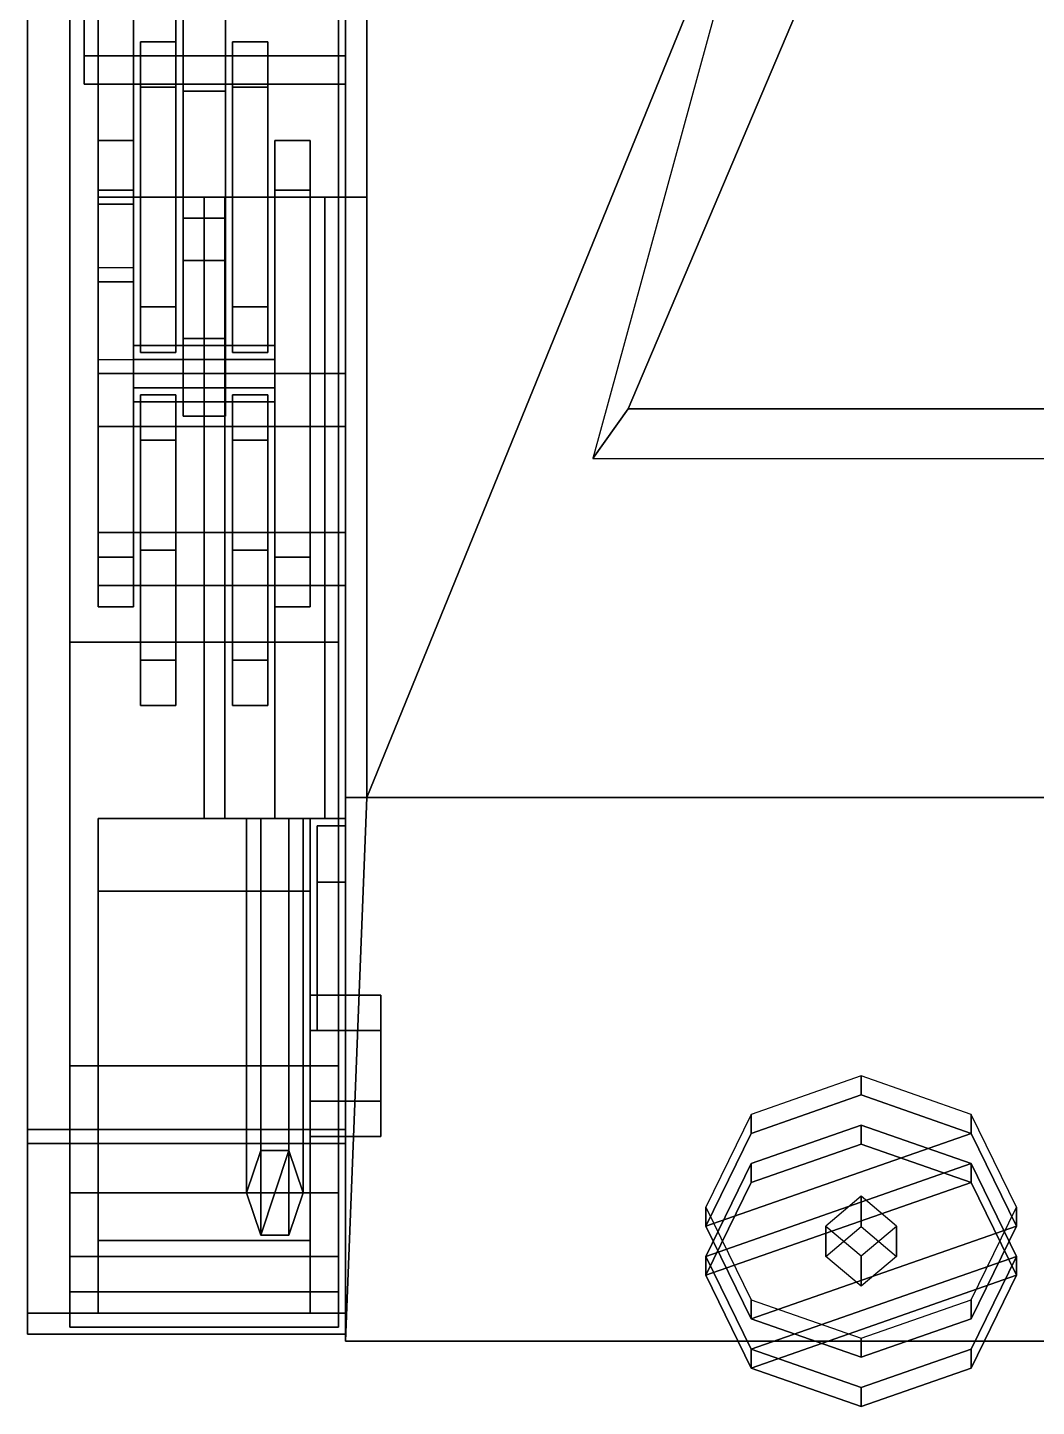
# Model space of a CAD drawing. Header units: millimetres. Extents: x -1.4 to 3, y -3 to 11.
# Drawn here: x -1.4 to 0.028, y -3.022 to -1.07 of the extents above; entities that cross this region are included whole.
import ezdxf

# ---------------------------------------------------------------- set-up
doc = ezdxf.new("R2010")
doc.units = ezdxf.units.MM
for name, color, linetype in [('bogey', 5, 'Continuous'), ('mudguards', 6, 'Continuous'), ('tracks', 3, 'Continuous'), ('wheels', 2, 'Continuous')]:
    doc.layers.add(name, color=color, linetype=linetype)

msp = doc.modelspace()

# ---------------------------------------------------------------- linework, layer by layer
for points in [[(0.95, 2.16, 0.42), (0.95, -2.16, 0.42), (-0.95, -2.16, 0.42), (-0.95, 2.16, 0.42)], [(-1.3, -0.59, 1.16), (-1.3, -1.31, 1.12), (-1.19, -1.31, 1.4), (-1.19, -0.59, 1.4)], [(-1.19, -0.59, 1.4), (-1.19, -1.31, 1.4), (-0.92, -1.31, 1.4), (-0.92, -0.59, 1.4)], [(-0.95, -0.59, 0.42), (-0.95, -2.16, 0.42), (-0.95, -2.93, 0.98), (-0.95, -0.59, 1.16)], [(-0.95, -0.59, 1.16), (-0.95, -2.93, 0.98), (-0.92, -2.16, 1.47), (-0.92, -0.59, 1.47)], [(-0.92, -0.59, 1.47), (-0.92, -2.16, 1.47), (-0.28, -0.59, 1.72)], [(-0.28, -0.59, 1.72), (-0.92, -2.16, 1.47), (0.92, -2.16, 1.47), (0.28, -0.59, 1.72)], [(-0.37, -0.84, 1.68), (-0.6, -1.68, 1.54), (-0.55, -1.61, 1.63), (-0.3, -1.02, 1.7)], [(-0.3, -1.02, 1.7), (-0.55, -1.61, 1.63), (0.55, -1.61, 1.63), (0.3, -1.02, 1.7)], [(-1.19, -1.31, 1.4), (-1.3, -1.31, 1.12), (-0.95, -1.31, 1.12), (-0.92, -1.31, 1.4)], [(-1.1207, -1.31, 1.2907), (-1.15, -1.31, 1.22), (-1.15, -2.19, 1.22), (-1.1207, -2.19, 1.2907)], [(-1.15, -1.31, 1.22), (-1.1207, -1.31, 1.1493), (-1.1207, -2.19, 1.1493), (-1.15, -2.19, 1.22)], [(-1.1207, -1.31, 1.1493), (-1.05, -1.31, 1.12), (-1.05, -2.19, 1.12), (-1.1207, -2.19, 1.1493)], [(-1.05, -1.31, 1.32), (-1.1207, -1.31, 1.2907), (-1.1207, -2.19, 1.2907), (-1.05, -2.19, 1.32)], [(-1.05, -1.31, 1.12), (-0.9793, -1.31, 1.1493), (-0.9793, -2.19, 1.1493), (-1.05, -2.19, 1.12)], [(-0.9793, -1.31, 1.2907), (-1.05, -1.31, 1.32), (-1.05, -2.19, 1.32), (-0.9793, -2.19, 1.2907)], [(-0.95, -1.31, 1.22), (-0.9793, -1.31, 1.2907), (-0.9793, -2.19, 1.2907), (-0.95, -2.19, 1.22)], [(-0.9793, -1.31, 1.1493), (-0.95, -1.31, 1.22), (-0.95, -2.19, 1.22), (-0.9793, -2.19, 1.1493)], [(-0.55, -1.61, 1.63), (-0.6, -1.68, 1.54), (0.6, -1.68, 1.54), (0.55, -1.61, 1.63)], [(-0.95, -2.93, 0.98), (-0.95, -2.16, 0.42), (0.95, -2.16, 0.42), (0.95, -2.93, 0.98)], [(-0.92, -2.16, 1.47), (-0.95, -2.93, 0.98), (0.95, -2.93, 0.98), (0.92, -2.16, 1.47)], [(-0.95, -2.19, 1.22), (-1.1207, -2.19, 1.2907), (-1.15, -2.19, 1.22), (-0.9793, -2.19, 1.1493)], [(-0.9793, -2.19, 1.1493), (-1.15, -2.19, 1.22), (-1.1207, -2.19, 1.1493), (-1.05, -2.19, 1.12)], [(-0.9793, -2.19, 1.2907), (-1.05, -2.19, 1.32), (-1.1207, -2.19, 1.2907), (-0.95, -2.19, 1.22)], [(-1.07, -2.19, 1.2546), (-1.09, -2.19, 1.22), (-1.09, -2.72, 1.22), (-1.07, -2.78, 1.2546)], [(-1.09, -2.19, 1.22), (-1.07, -2.19, 1.1854), (-1.07, -2.66, 1.1854), (-1.09, -2.72, 1.22)], [(-1.07, -2.19, 1.1854), (-1.03, -2.19, 1.1854), (-1.03, -2.66, 1.1854), (-1.07, -2.66, 1.1854)], [(-1.03, -2.19, 1.2546), (-1.07, -2.19, 1.2546), (-1.07, -2.78, 1.2546), (-1.03, -2.78, 1.2546)], [(-1.01, -2.19, 1.22), (-1.03, -2.19, 1.2546), (-1.03, -2.78, 1.2546), (-1.01, -2.72, 1.22)], [(-1.03, -2.19, 1.1854), (-1.01, -2.19, 1.22), (-1.01, -2.72, 1.22), (-1.03, -2.66, 1.1854)], [(-0.99, -2.2, 0.6), (-0.99, -2.44, 0.59), (-0.99, -2.49, 0.6766), (-0.99, -2.28, 0.77)], [(-0.95, -2.28, 0.77), (-0.95, -2.2, 0.6), (-0.99, -2.2, 0.6), (-0.99, -2.28, 0.77)], [(-0.95, -2.2, 0.6), (-0.95, -2.44, 0.59), (-0.99, -2.44, 0.59), (-0.99, -2.2, 0.6)], [(-0.95, -2.49, 0.6766), (-0.95, -2.44, 0.59), (-0.95, -2.2, 0.6), (-0.95, -2.28, 0.77)], [(-0.99, -2.28, 0.77), (-0.99, -2.49, 0.6766), (-0.95, -2.49, 0.6766), (-0.95, -2.28, 0.77)], [(-0.9, -2.49, 0.6766), (-0.9, -2.44, 0.59), (-1, -2.44, 0.59), (-1, -2.49, 0.6766)], [(-0.9, -2.44, 0.59), (-0.9, -2.49, 0.5034), (-1, -2.49, 0.5034), (-1, -2.44, 0.59)], [(-0.9, -2.64, 0.59), (-0.9, -2.44, 0.59), (-0.9, -2.49, 0.6766), (-0.9, -2.59, 0.6766)], [(-0.9, -2.59, 0.5034), (-0.9, -2.49, 0.5034), (-0.9, -2.44, 0.59), (-0.9, -2.64, 0.59)], [(-0.9, -2.59, 0.6766), (-0.9, -2.49, 0.6766), (-1, -2.49, 0.6766), (-1, -2.59, 0.6766)], [(-0.9, -2.49, 0.5034), (-0.9, -2.59, 0.5034), (-1, -2.59, 0.5034), (-1, -2.49, 0.5034)], [(-0.9, -2.64, 0.59), (-0.9, -2.59, 0.6766), (-1, -2.59, 0.6766), (-1, -2.64, 0.59)], [(-0.9, -2.59, 0.5034), (-0.9, -2.64, 0.59), (-1, -2.64, 0.59), (-1, -2.59, 0.5034)], [(-1.03, -2.66, 1.1854), (-1.07, -2.78, 1.2546), (-1.09, -2.72, 1.22), (-1.07, -2.66, 1.1854)], [(-1.01, -2.72, 1.22), (-1.03, -2.78, 1.2546), (-1.07, -2.78, 1.2546), (-1.03, -2.66, 1.1854)]]:
    msp.add_3dface(points)
at = {"layer": 'bogey'}
for points in [[(-1.18, -0.52, 0.61), (-1.18, -1.62, 0.61), (-1.18, -1.4, 0.71), (-1.18, -0.74, 0.71)], [(-1.12, -1.4, 0.71), (-1.12, -1.62, 0.61), (-1.12, -0.52, 0.61), (-1.12, -0.74, 0.71)], [(-1.12, -0.63, 0.61), (-1.12, -1.51, 0.61), (-1.18, -1.51, 0.61), (-1.18, -0.63, 0.61)], [(-1.18, -0.8, 0.71), (-1.18, -1.34, 0.71), (-1.18, -1.16, 0.8), (-1.18, -0.98, 0.8)], [(-1.12, -1.16, 0.8), (-1.12, -1.34, 0.71), (-1.12, -0.8, 0.71), (-1.12, -0.98, 0.8)], [(-1.3, -1.32, 0.41), (-1.3, -0.82, 0.41), (-1.25, -0.82, 0.41), (-1.25, -1.32, 0.41)], [(-1.3, -0.82, 0.55), (-1.3, -0.82, 0.41), (-1.3, -1.32, 0.41), (-1.3, -1.32, 0.55)], [(-1.25, -1.32, 0.55), (-1.25, -0.82, 0.55), (-1.3, -0.82, 0.55), (-1.3, -1.32, 0.55)], [(-1.25, -1.32, 0.41), (-1.25, -0.82, 0.41), (-1.25, -0.82, 0.55), (-1.25, -1.32, 0.55)], [(-1.32, -1.15, 0.51), (-1.32, -0.99, 0.51), (-1.32, -1.03, 0.4407), (-1.32, -1.11, 0.4407)], [(-1.32, -1.11, 0.5793), (-1.32, -1.03, 0.5793), (-1.32, -0.99, 0.51), (-1.32, -1.15, 0.51)], [(-1.18, -0.98, 0.8), (-1.18, -1.16, 0.8), (-1.12, -1.16, 0.8), (-1.12, -0.98, 0.8)], [(-0.95, -1.03, 0.4407), (-0.95, -1.11, 0.4407), (-1.32, -1.11, 0.4407), (-1.32, -1.03, 0.4407)], [(-0.95, -1.11, 0.5793), (-0.95, -1.03, 0.5793), (-1.32, -1.03, 0.5793), (-1.32, -1.11, 0.5793)], [(-0.95, -1.11, 0.4407), (-0.95, -1.15, 0.51), (-1.32, -1.15, 0.51), (-1.32, -1.11, 0.4407)], [(-0.95, -1.15, 0.51), (-0.95, -1.11, 0.5793), (-1.32, -1.11, 0.5793), (-1.32, -1.15, 0.51)], [(-1.18, -1.16, 0.8), (-1.18, -1.34, 0.71), (-1.12, -1.34, 0.71), (-1.12, -1.16, 0.8)], [(-1.3, -1.23, 0.27), (-1.3, -1.23, 0.22), (-1.3, -1.3, 0.17), (-1.3, -1.3, 0.32)], [(-1.25, -1.3, 0.32), (-1.25, -1.23, 0.27), (-1.3, -1.23, 0.27), (-1.3, -1.3, 0.32)], [(-1.25, -1.23, 0.27), (-1.25, -1.23, 0.22), (-1.3, -1.23, 0.22), (-1.3, -1.23, 0.27)], [(-1.3, -1.3, 0.17), (-1.3, -1.23, 0.22), (-1.25, -1.23, 0.22), (-1.25, -1.3, 0.17)], [(-1.25, -1.3, 0.17), (-1.25, -1.23, 0.22), (-1.25, -1.23, 0.27), (-1.25, -1.3, 0.32)], [(-1, -1.3, 0.32), (-1, -1.23, 0.27), (-1.05, -1.23, 0.27), (-1.05, -1.3, 0.32)], [(-1.05, -1.23, 0.27), (-1.05, -1.23, 0.22), (-1.05, -1.3, 0.17), (-1.05, -1.3, 0.32)], [(-1.05, -1.3, 0.17), (-1.05, -1.23, 0.22), (-1, -1.23, 0.22), (-1, -1.3, 0.17)], [(-1, -1.23, 0.27), (-1, -1.23, 0.22), (-1.05, -1.23, 0.22), (-1.05, -1.23, 0.27)], [(-1, -1.3, 0.17), (-1, -1.23, 0.22), (-1, -1.23, 0.27), (-1, -1.3, 0.32)], [(-1.3, -1.3, 0.32), (-1.3, -1.82, 0.32), (-1.3, -1.82, 0.32), (-1.3, -1.56, 0.42)], [(-1.25, -1.56, 0.42), (-1.25, -1.3, 0.32), (-1.3, -1.3, 0.32), (-1.3, -1.56, 0.42)], [(-1.3, -1.3, 0.32), (-1.3, -1.3, 0.17), (-1.3, -1.82, 0.17), (-1.3, -1.82, 0.32)], [(-1.3, -1.82, 0.17), (-1.3, -1.3, 0.17), (-1.25, -1.3, 0.17), (-1.25, -1.82, 0.17)], [(-1.25, -1.82, 0.32), (-1.25, -1.82, 0.32), (-1.25, -1.3, 0.32), (-1.25, -1.56, 0.42)], [(-1.25, -1.82, 0.17), (-1.25, -1.3, 0.17), (-1.25, -1.3, 0.32), (-1.25, -1.82, 0.32)], [(-1, -1.56, 0.42), (-1, -1.3, 0.32), (-1.05, -1.3, 0.32), (-1.05, -1.56, 0.42)], [(-1.05, -1.3, 0.32), (-1.05, -1.82, 0.32), (-1.05, -1.82, 0.32), (-1.05, -1.56, 0.42)], [(-1.05, -1.3, 0.32), (-1.05, -1.3, 0.17), (-1.05, -1.82, 0.17), (-1.05, -1.82, 0.32)], [(-1.05, -1.82, 0.17), (-1.05, -1.3, 0.17), (-1, -1.3, 0.17), (-1, -1.82, 0.17)], [(-1, -1.82, 0.32), (-1, -1.82, 0.32), (-1, -1.3, 0.32), (-1, -1.56, 0.42)], [(-1, -1.82, 0.17), (-1, -1.3, 0.17), (-1, -1.3, 0.32), (-1, -1.82, 0.32)], [(-1.3, -1.32, 0.41), (-1.3, -1.41, 0.36), (-1.3, -1.54, 0.41), (-1.3, -1.43, 0.51)], [(-1.25, -1.32, 0.41), (-1.25, -1.41, 0.36), (-1.3, -1.41, 0.36), (-1.3, -1.32, 0.41)], [(-1.3, -1.32, 0.41), (-1.3, -1.32, 0.41), (-1.3, -1.43, 0.51), (-1.3, -1.32, 0.55)], [(-1.3, -1.32, 0.55), (-1.3, -1.43, 0.51), (-1.25, -1.43, 0.51), (-1.25, -1.32, 0.55)], [(-1.25, -1.54, 0.41), (-1.25, -1.41, 0.36), (-1.25, -1.32, 0.41), (-1.25, -1.43, 0.51)], [(-1.25, -1.43, 0.51), (-1.25, -1.32, 0.41), (-1.25, -1.32, 0.41), (-1.25, -1.32, 0.55)], [(-1.18, -1.34, 0.71), (-1.18, -1.4, 0.71), (-1.12, -1.4, 0.71), (-1.12, -1.34, 0.71)], [(-1.18, -1.4, 0.71), (-1.18, -1.62, 0.61), (-1.12, -1.62, 0.61), (-1.12, -1.4, 0.71)], [(-1.3, -1.43, 0.51), (-1.3, -1.54, 0.41), (-1.25, -1.54, 0.41), (-1.25, -1.43, 0.51)], [(-1.05, -1.54, 0.3846), (-1.05, -1.52, 0.35), (-1.25, -1.52, 0.35), (-1.25, -1.54, 0.3846)], [(-1.05, -1.52, 0.35), (-1.05, -1.54, 0.3154), (-1.25, -1.54, 0.3154), (-1.25, -1.52, 0.35)], [(-1.12, -1.51, 0.61), (-1.12, -1.51, 0.38), (-1.18, -1.51, 0.38), (-1.18, -1.51, 0.61)], [(-1.18, -1.51, 0.38), (-1.18, -1.62, 0.38), (-1.18, -1.62, 0.61), (-1.18, -1.51, 0.61)], [(-1.12, -1.62, 0.61), (-1.12, -1.62, 0.38), (-1.12, -1.51, 0.38), (-1.12, -1.51, 0.61)], [(-1.05, -1.58, 0.3846), (-1.05, -1.54, 0.3846), (-1.25, -1.54, 0.3846), (-1.25, -1.58, 0.3846)], [(-1.05, -1.54, 0.3154), (-1.05, -1.58, 0.3154), (-1.25, -1.58, 0.3154), (-1.25, -1.54, 0.3154)], [(-1.3, -1.56, 0.42), (-1.3, -1.82, 0.32), (-1.25, -1.82, 0.32), (-1.25, -1.56, 0.42)], [(-1.05, -1.56, 0.42), (-1.05, -1.82, 0.32), (-1, -1.82, 0.32), (-1, -1.56, 0.42)], [(-1.05, -1.6, 0.35), (-1.05, -1.58, 0.3846), (-1.25, -1.58, 0.3846), (-1.25, -1.6, 0.35)], [(-1.05, -1.58, 0.3154), (-1.05, -1.6, 0.35), (-1.25, -1.6, 0.35), (-1.25, -1.58, 0.3154)], [(-1.18, -1.62, 0.61), (-1.18, -1.62, 0.38), (-1.12, -1.62, 0.38), (-1.12, -1.62, 0.61)], [(-1.3, -1.82, 0.17), (-1.3, -1.89, 0.22), (-1.3, -1.89, 0.27), (-1.3, -1.82, 0.32)], [(-1.3, -1.82, 0.32), (-1.3, -1.89, 0.27), (-1.25, -1.89, 0.27), (-1.25, -1.82, 0.32)], [(-1.25, -1.82, 0.17), (-1.25, -1.89, 0.22), (-1.3, -1.89, 0.22), (-1.3, -1.82, 0.17)], [(-1.25, -1.89, 0.27), (-1.25, -1.89, 0.22), (-1.25, -1.82, 0.17), (-1.25, -1.82, 0.32)], [(-1.05, -1.82, 0.32), (-1.05, -1.89, 0.27), (-1, -1.89, 0.27), (-1, -1.82, 0.32)], [(-1.05, -1.82, 0.17), (-1.05, -1.89, 0.22), (-1.05, -1.89, 0.27), (-1.05, -1.82, 0.32)], [(-1, -1.82, 0.17), (-1, -1.89, 0.22), (-1.05, -1.89, 0.22), (-1.05, -1.82, 0.17)], [(-1, -1.89, 0.27), (-1, -1.89, 0.22), (-1, -1.82, 0.17), (-1, -1.82, 0.32)], [(-1.3, -1.89, 0.27), (-1.3, -1.89, 0.22), (-1.25, -1.89, 0.22), (-1.25, -1.89, 0.27)], [(-1.05, -1.89, 0.27), (-1.05, -1.89, 0.22), (-1, -1.89, 0.22), (-1, -1.89, 0.27)]]:
    msp.add_3dface(points, dxfattribs=at)
at = {"layer": 'mudguards'}
for points in [[(-1.4, 2.6, 1.33), (-1.4, -2.65, 1.06), (-0.95, -2.65, 1.06), (-0.95, 2.6, 1.33)], [(-1.4, 2.48, 0.96), (-1.4, -2.65, 0.69), (-1.4, -2.65, 1.06), (-1.4, 2.6, 1.33)], [(-0.95, -2.65, 1.06), (-0.95, -2.63, 1.03), (-0.95, 2.59, 1.29), (-0.95, 2.6, 1.33)], [(-0.95, 2.59, 1.29), (-0.95, -2.63, 1.03), (-1.4, -2.63, 1.03), (-1.4, 2.59, 1.29)], [(-0.95, -2.89, 0.88), (-0.95, -2.89, 0.88), (-0.95, -2.5987, 0.739), (-0.95, -2.8356, 0.9114)], [(-0.95, -2.63, 1.03), (-0.95, -2.89, 0.88), (-1.4, -2.89, 0.88), (-1.4, -2.63, 1.03)], [(-0.95, -2.92, 0.91), (-0.95, -2.89, 0.88), (-0.95, -2.63, 1.03), (-0.95, -2.65, 1.06)], [(-1.4, -2.65, 1.06), (-1.4, -2.92, 0.91), (-0.95, -2.92, 0.91), (-0.95, -2.65, 1.06)], [(-1.4, -2.65, 0.69), (-1.4, -2.89, 0.88), (-1.4, -2.92, 0.91), (-1.4, -2.65, 1.06)], [(-1.4, -2.92, 0.91), (-1.4, -2.89, 0.88), (-0.95, -2.89, 0.88), (-0.95, -2.92, 0.91)]]:
    msp.add_3dface(points, dxfattribs=at)
at = {"layer": 'tracks'}
for points in [[(-1.34, 1.76, 0.01), (-1.34, -1.94, 0.01), (-0.96, -1.94, 0.01), (-0.96, 1.76, 0.01)], [(-0.96, 1.76, 0.01), (-0.96, -1.94, 0.01), (-1.34, -1.94, 0.01), (-1.34, 1.76, 0.01)], [(-0.96, -1.94, 0.01), (-0.96, -2.72, 0.26), (-1.34, -2.72, 0.26), (-1.34, -1.94, 0.01)], [(-1.34, -1.94, 0.01), (-1.34, -2.72, 0.26), (-0.96, -2.72, 0.26), (-0.96, -1.94, 0.01)], [(-0.96, -2.81, 0.87), (-0.96, -2.54, 0.96), (-1.34, -2.54, 0.96), (-1.34, -2.81, 0.87)], [(-1.34, -2.81, 0.87), (-1.34, -2.54, 0.96), (-0.96, -2.54, 0.96), (-0.96, -2.81, 0.87)], [(-0.96, -2.72, 0.26), (-0.96, -2.86, 0.35), (-1.34, -2.86, 0.35), (-1.34, -2.72, 0.26)], [(-1.34, -2.72, 0.26), (-1.34, -2.86, 0.35), (-0.96, -2.86, 0.35), (-0.96, -2.72, 0.26)], [(-1.34, -2.91, 0.68), (-1.34, -2.81, 0.87), (-0.96, -2.81, 0.87), (-0.96, -2.91, 0.68)], [(-0.96, -2.91, 0.68), (-0.96, -2.81, 0.87), (-1.34, -2.81, 0.87), (-1.34, -2.91, 0.68)], [(-1.34, -2.86, 0.35), (-1.34, -2.91, 0.49), (-0.96, -2.91, 0.49), (-0.96, -2.86, 0.35)], [(-0.96, -2.86, 0.35), (-0.96, -2.91, 0.49), (-1.34, -2.91, 0.49), (-1.34, -2.86, 0.35)], [(-1.34, -2.91, 0.49), (-1.34, -2.91, 0.68), (-0.96, -2.91, 0.68), (-0.96, -2.91, 0.49)], [(-0.96, -2.91, 0.49), (-0.96, -2.91, 0.68), (-1.34, -2.91, 0.68), (-1.34, -2.91, 0.49)]]:
    msp.add_3dface(points, dxfattribs=at)
at = {"layer": 'wheels'}
for points in [[(-1.24, -1.31, 0.46), (-1.24, -1.1544, 0.3956), (-1.24, -1.09, 0.24), (-1.24, -1.4656, 0.3956)], [(-1.19, -1.09, 0.24), (-1.19, -1.1544, 0.0844), (-1.24, -1.1544, 0.0844), (-1.24, -1.09, 0.24)], [(-1.24, -1.4656, 0.3956), (-1.24, -1.09, 0.24), (-1.24, -1.1544, 0.0844), (-1.24, -1.53, 0.24)], [(-1.19, -1.1544, 0.3956), (-1.19, -1.09, 0.24), (-1.24, -1.09, 0.24), (-1.24, -1.1544, 0.3956)], [(-1.19, -1.4656, 0.3956), (-1.19, -1.09, 0.24), (-1.19, -1.1544, 0.3956), (-1.19, -1.31, 0.46)], [(-1.19, -1.53, 0.24), (-1.19, -1.1544, 0.0844), (-1.19, -1.09, 0.24), (-1.19, -1.4656, 0.3956)], [(-1.11, -1.31, 0.46), (-1.11, -1.1544, 0.3956), (-1.11, -1.09, 0.24), (-1.11, -1.4656, 0.3956)], [(-1.06, -1.09, 0.24), (-1.06, -1.1544, 0.0844), (-1.11, -1.1544, 0.0844), (-1.11, -1.09, 0.24)], [(-1.11, -1.4656, 0.3956), (-1.11, -1.09, 0.24), (-1.11, -1.1544, 0.0844), (-1.11, -1.53, 0.24)], [(-1.06, -1.1544, 0.3956), (-1.06, -1.09, 0.24), (-1.11, -1.09, 0.24), (-1.11, -1.1544, 0.3956)], [(-1.06, -1.4656, 0.3956), (-1.06, -1.09, 0.24), (-1.06, -1.1544, 0.3956), (-1.06, -1.31, 0.46)], [(-1.06, -1.53, 0.24), (-1.06, -1.1544, 0.0844), (-1.06, -1.09, 0.24), (-1.06, -1.4656, 0.3956)], [(-1.19, -1.31, 0.46), (-1.19, -1.1544, 0.3956), (-1.24, -1.1544, 0.3956), (-1.24, -1.31, 0.46)], [(-1.24, -1.53, 0.24), (-1.24, -1.1544, 0.0844), (-1.24, -1.31, 0.02), (-1.24, -1.4656, 0.0844)], [(-1.19, -1.1544, 0.0844), (-1.19, -1.31, 0.02), (-1.24, -1.31, 0.02), (-1.24, -1.1544, 0.0844)], [(-1.19, -1.4656, 0.0844), (-1.19, -1.31, 0.02), (-1.19, -1.1544, 0.0844), (-1.19, -1.53, 0.24)], [(-1.06, -1.31, 0.46), (-1.06, -1.1544, 0.3956), (-1.11, -1.1544, 0.3956), (-1.11, -1.31, 0.46)], [(-1.11, -1.53, 0.24), (-1.11, -1.1544, 0.0844), (-1.11, -1.31, 0.02), (-1.11, -1.4656, 0.0844)], [(-1.06, -1.1544, 0.0844), (-1.06, -1.31, 0.02), (-1.11, -1.31, 0.02), (-1.11, -1.1544, 0.0844)], [(-1.06, -1.4656, 0.0844), (-1.06, -1.31, 0.02), (-1.06, -1.1544, 0.0844), (-1.06, -1.53, 0.24)], [(-1.19, -1.4656, 0.3956), (-1.19, -1.31, 0.46), (-1.24, -1.31, 0.46), (-1.24, -1.4656, 0.3956)], [(-1.19, -1.31, 0.02), (-1.19, -1.4656, 0.0844), (-1.24, -1.4656, 0.0844), (-1.24, -1.31, 0.02)], [(-1.06, -1.4656, 0.3956), (-1.06, -1.31, 0.46), (-1.11, -1.31, 0.46), (-1.11, -1.4656, 0.3956)], [(-1.06, -1.31, 0.02), (-1.06, -1.4656, 0.0844), (-1.11, -1.4656, 0.0844), (-1.11, -1.31, 0.02)], [(-1.19, -1.4656, 0.0844), (-1.19, -1.53, 0.24), (-1.24, -1.53, 0.24), (-1.24, -1.4656, 0.0844)], [(-1.19, -1.53, 0.24), (-1.19, -1.4656, 0.3956), (-1.24, -1.4656, 0.3956), (-1.24, -1.53, 0.24)], [(-1.06, -1.4656, 0.0844), (-1.06, -1.53, 0.24), (-1.11, -1.53, 0.24), (-1.11, -1.4656, 0.0844)], [(-1.06, -1.53, 0.24), (-1.06, -1.4656, 0.3956), (-1.11, -1.4656, 0.3956), (-1.11, -1.53, 0.24)], [(-1.3, -1.785, 0.9699), (-1.3, -1.635, 0.9699), (-1.3, -1.56, 0.84), (-1.3, -1.86, 0.84)], [(-0.95, -1.635, 0.9699), (-0.95, -1.56, 0.84), (-1.3, -1.56, 0.84), (-1.3, -1.635, 0.9699)], [(-1.3, -1.86, 0.84), (-1.3, -1.56, 0.84), (-1.3, -1.635, 0.7101), (-1.3, -1.785, 0.7101)], [(-0.95, -1.56, 0.84), (-0.95, -1.635, 0.7101), (-1.3, -1.635, 0.7101), (-1.3, -1.56, 0.84)], [(-1.24, -1.81, 0.46), (-1.24, -1.6544, 0.3956), (-1.24, -1.59, 0.24), (-1.24, -1.9656, 0.3956)], [(-1.24, -1.9656, 0.3956), (-1.24, -1.59, 0.24), (-1.24, -1.6544, 0.0844), (-1.24, -2.03, 0.24)], [(-1.19, -1.59, 0.24), (-1.19, -1.6544, 0.0844), (-1.24, -1.6544, 0.0844), (-1.24, -1.59, 0.24)], [(-1.19, -1.6544, 0.3956), (-1.19, -1.59, 0.24), (-1.24, -1.59, 0.24), (-1.24, -1.6544, 0.3956)], [(-1.19, -1.9656, 0.3956), (-1.19, -1.59, 0.24), (-1.19, -1.6544, 0.3956), (-1.19, -1.81, 0.46)], [(-1.19, -2.03, 0.24), (-1.19, -1.6544, 0.0844), (-1.19, -1.59, 0.24), (-1.19, -1.9656, 0.3956)], [(-1.11, -1.81, 0.46), (-1.11, -1.6544, 0.3956), (-1.11, -1.59, 0.24), (-1.11, -1.9656, 0.3956)], [(-1.11, -1.9656, 0.3956), (-1.11, -1.59, 0.24), (-1.11, -1.6544, 0.0844), (-1.11, -2.03, 0.24)], [(-1.06, -1.59, 0.24), (-1.06, -1.6544, 0.0844), (-1.11, -1.6544, 0.0844), (-1.11, -1.59, 0.24)], [(-1.06, -1.6544, 0.3956), (-1.06, -1.59, 0.24), (-1.11, -1.59, 0.24), (-1.11, -1.6544, 0.3956)], [(-1.06, -1.9656, 0.3956), (-1.06, -1.59, 0.24), (-1.06, -1.6544, 0.3956), (-1.06, -1.81, 0.46)], [(-1.06, -2.03, 0.24), (-1.06, -1.6544, 0.0844), (-1.06, -1.59, 0.24), (-1.06, -1.9656, 0.3956)], [(-0.95, -1.635, 0.7101), (-0.95, -1.785, 0.7101), (-1.3, -1.785, 0.7101), (-1.3, -1.635, 0.7101)], [(-0.95, -1.785, 0.9699), (-0.95, -1.635, 0.9699), (-1.3, -1.635, 0.9699), (-1.3, -1.785, 0.9699)], [(-1.19, -1.81, 0.46), (-1.19, -1.6544, 0.3956), (-1.24, -1.6544, 0.3956), (-1.24, -1.81, 0.46)], [(-1.24, -2.03, 0.24), (-1.24, -1.6544, 0.0844), (-1.24, -1.81, 0.02), (-1.24, -1.9656, 0.0844)], [(-1.19, -1.6544, 0.0844), (-1.19, -1.81, 0.02), (-1.24, -1.81, 0.02), (-1.24, -1.6544, 0.0844)], [(-1.19, -1.9656, 0.0844), (-1.19, -1.81, 0.02), (-1.19, -1.6544, 0.0844), (-1.19, -2.03, 0.24)], [(-1.06, -1.81, 0.46), (-1.06, -1.6544, 0.3956), (-1.11, -1.6544, 0.3956), (-1.11, -1.81, 0.46)], [(-1.11, -2.03, 0.24), (-1.11, -1.6544, 0.0844), (-1.11, -1.81, 0.02), (-1.11, -1.9656, 0.0844)], [(-1.06, -1.6544, 0.0844), (-1.06, -1.81, 0.02), (-1.11, -1.81, 0.02), (-1.11, -1.6544, 0.0844)], [(-1.06, -1.9656, 0.0844), (-1.06, -1.81, 0.02), (-1.06, -1.6544, 0.0844), (-1.06, -2.03, 0.24)], [(-0.95, -1.86, 0.84), (-0.95, -1.785, 0.9699), (-1.3, -1.785, 0.9699), (-1.3, -1.86, 0.84)], [(-0.95, -1.785, 0.7101), (-0.95, -1.86, 0.84), (-1.3, -1.86, 0.84), (-1.3, -1.785, 0.7101)], [(-1.19, -1.9656, 0.3956), (-1.19, -1.81, 0.46), (-1.24, -1.81, 0.46), (-1.24, -1.9656, 0.3956)], [(-1.19, -1.81, 0.02), (-1.19, -1.9656, 0.0844), (-1.24, -1.9656, 0.0844), (-1.24, -1.81, 0.02)], [(-1.06, -1.9656, 0.3956), (-1.06, -1.81, 0.46), (-1.11, -1.81, 0.46), (-1.11, -1.9656, 0.3956)], [(-1.06, -1.81, 0.02), (-1.06, -1.9656, 0.0844), (-1.11, -1.9656, 0.0844), (-1.11, -1.81, 0.02)], [(-1.19, -1.9656, 0.0844), (-1.19, -2.03, 0.24), (-1.24, -2.03, 0.24), (-1.24, -1.9656, 0.0844)], [(-1.19, -2.03, 0.24), (-1.19, -1.9656, 0.3956), (-1.24, -1.9656, 0.3956), (-1.24, -2.03, 0.24)], [(-1.06, -1.9656, 0.0844), (-1.06, -2.03, 0.24), (-1.11, -2.03, 0.24), (-1.11, -1.9656, 0.0844)], [(-1.06, -2.03, 0.24), (-1.06, -1.9656, 0.3956), (-1.11, -1.9656, 0.3956), (-1.11, -2.03, 0.24)], [(-1, -2.2925, 0.8375), (-1, -2.19, 0.59), (-1.3, -2.19, 0.59), (-1.3, -2.2925, 0.8375)], [(-1, -2.19, 0.59), (-1, -2.2925, 0.3425), (-1.3, -2.2925, 0.3425), (-1.3, -2.19, 0.59)], [(-1.3, -2.54, 0.94), (-1.3, -2.2925, 0.8375), (-1.3, -2.19, 0.59), (-1.3, -2.7875, 0.8375)], [(-1.3, -2.7875, 0.8375), (-1.3, -2.19, 0.59), (-1.3, -2.2925, 0.3425), (-1.3, -2.89, 0.59)], [(-1, -2.7875, 0.8375), (-1, -2.19, 0.59), (-1, -2.2925, 0.8375), (-1, -2.54, 0.94)], [(-1, -2.89, 0.59), (-1, -2.2925, 0.3425), (-1, -2.19, 0.59), (-1, -2.7875, 0.8375)], [(-1, -2.54, 0.94), (-1, -2.2925, 0.8375), (-1.3, -2.2925, 0.8375), (-1.3, -2.54, 0.94)], [(-1, -2.2925, 0.3425), (-1, -2.54, 0.24), (-1.3, -2.54, 0.24), (-1.3, -2.2925, 0.3425)], [(-1.3, -2.89, 0.59), (-1.3, -2.2925, 0.3425), (-1.3, -2.54, 0.24), (-1.3, -2.7875, 0.3425)], [(-1, -2.7875, 0.3425), (-1, -2.54, 0.24), (-1, -2.2925, 0.3425), (-1, -2.89, 0.59)], [(-1, -2.7875, 0.8375), (-1, -2.54, 0.94), (-1.3, -2.54, 0.94), (-1.3, -2.7875, 0.8375)], [(-1, -2.54, 0.24), (-1, -2.7875, 0.3425), (-1.3, -2.7875, 0.3425), (-1.3, -2.54, 0.24)], [(-0.22, -2.5544, 1.2181), (-0.3756, -2.6088, 1.1835), (-0.3756, -2.6356, 1.2257), (-0.22, -2.5812, 1.2603)], [(-0.0644, -2.6088, 1.1835), (-0.22, -2.5544, 1.2181), (-0.22, -2.5812, 1.2603), (-0.0644, -2.6356, 1.2257)], [(-0.22, -2.5812, 1.2603), (-0.3756, -2.6356, 1.2257), (-0.44, -2.7668, 1.1422), (-0.0644, -2.6356, 1.2257)], [(-0.3756, -2.6088, 1.1835), (-0.44, -2.74, 1.1), (-0.44, -2.7668, 1.1422), (-0.3756, -2.6356, 1.2257)], [(0, -2.74, 1.1), (-0.0644, -2.6088, 1.1835), (-0.0644, -2.6356, 1.2257), (0, -2.7668, 1.1422)], [(-0.0644, -2.6785, 1.2932), (-0.44, -2.8098, 1.2097), (-0.3756, -2.6785, 1.2932), (-0.22, -2.6242, 1.3278)], [(-0.22, -2.6242, 1.3278), (-0.3756, -2.6785, 1.2932), (-0.3756, -2.7054, 1.3354), (-0.22, -2.651, 1.37)], [(-0.0644, -2.6785, 1.2932), (-0.22, -2.6242, 1.3278), (-0.22, -2.651, 1.37), (-0.0644, -2.7054, 1.3354)], [(-0.0644, -2.6356, 1.2257), (-0.44, -2.7668, 1.1422), (-0.3756, -2.8981, 1.0587), (0, -2.7668, 1.1422)], [(-0.22, -2.651, 1.37), (-0.3756, -2.7054, 1.3354), (-0.44, -2.8366, 1.2519), (-0.0644, -2.7054, 1.3354)], [(0, -2.8098, 1.2097), (-0.3756, -2.941, 1.1262), (-0.44, -2.8098, 1.2097), (-0.0644, -2.6785, 1.2932)], [(-0.3756, -2.6785, 1.2932), (-0.44, -2.8098, 1.2097), (-0.44, -2.8366, 1.2519), (-0.3756, -2.7054, 1.3354)], [(0, -2.8098, 1.2097), (-0.0644, -2.6785, 1.2932), (-0.0644, -2.7054, 1.3354), (0, -2.8366, 1.2519)], [(-0.0644, -2.7054, 1.3354), (-0.44, -2.8366, 1.2519), (-0.3756, -2.9679, 1.1683), (0, -2.8366, 1.2519)], [(-0.22, -2.7247, 1.169), (-0.27, -2.7668, 1.1422), (-0.27, -2.8098, 1.2097), (-0.22, -2.7676, 1.2365)], [(-0.17, -2.7668, 1.1422), (-0.22, -2.7247, 1.169), (-0.22, -2.7676, 1.2365), (-0.17, -2.8098, 1.2097)], [(-0.44, -2.74, 1.1), (-0.3756, -2.8712, 1.0165), (-0.3756, -2.8981, 1.0587), (-0.44, -2.7668, 1.1422)], [(-0.0644, -2.8712, 1.0165), (0, -2.74, 1.1), (0, -2.7668, 1.1422), (-0.0644, -2.8981, 1.0587)], [(0, -2.7668, 1.1422), (-0.3756, -2.8981, 1.0587), (-0.22, -2.9525, 1.0241), (-0.0644, -2.8981, 1.0587)], [(-0.27, -2.7668, 1.1422), (-0.22, -2.809, 1.1153), (-0.22, -2.852, 1.1828), (-0.27, -2.8098, 1.2097)], [(-0.22, -2.809, 1.1153), (-0.17, -2.7668, 1.1422), (-0.17, -2.8098, 1.2097), (-0.22, -2.852, 1.1828)], [(-1, -2.89, 0.59), (-1, -2.7875, 0.8375), (-1.3, -2.7875, 0.8375), (-1.3, -2.89, 0.59)], [(-1, -2.7875, 0.3425), (-1, -2.89, 0.59), (-1.3, -2.89, 0.59), (-1.3, -2.7875, 0.3425)], [(-0.44, -2.8098, 1.2097), (-0.3756, -2.941, 1.1262), (-0.3756, -2.9679, 1.1683), (-0.44, -2.8366, 1.2519)], [(-0.0644, -2.941, 1.1262), (-0.22, -2.9954, 1.0916), (-0.3756, -2.941, 1.1262), (0, -2.8098, 1.2097)], [(-0.0644, -2.941, 1.1262), (0, -2.8098, 1.2097), (0, -2.8366, 1.2519), (-0.0644, -2.9679, 1.1683)], [(0, -2.8366, 1.2519), (-0.3756, -2.9679, 1.1683), (-0.22, -3.0222, 1.1338), (-0.0644, -2.9679, 1.1683)], [(-0.3756, -2.8712, 1.0165), (-0.22, -2.9256, 0.9819), (-0.22, -2.9525, 1.0241), (-0.3756, -2.8981, 1.0587)], [(-0.22, -2.9256, 0.9819), (-0.0644, -2.8712, 1.0165), (-0.0644, -2.8981, 1.0587), (-0.22, -2.9525, 1.0241)], [(-0.3756, -2.941, 1.1262), (-0.22, -2.9954, 1.0916), (-0.22, -3.0222, 1.1338), (-0.3756, -2.9679, 1.1683)], [(-0.22, -2.9954, 1.0916), (-0.0644, -2.941, 1.1262), (-0.0644, -2.9679, 1.1683), (-0.22, -3.0222, 1.1338)]]:
    msp.add_3dface(points, dxfattribs=at)

doc.saveas('drawing.dxf')
